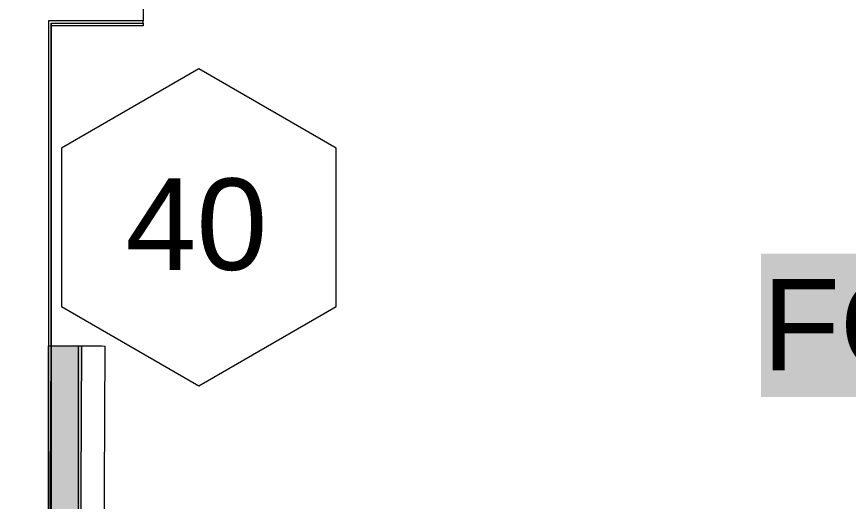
# Model space of a CAD drawing. Header units: inches. Extents: x 0.9 to 36.3, y 0.7 to 23.3.
# Drawn here: x 20.31 to 20.852, y 11.625 to 11.94 of the extents above; entities that cross this region are included whole.
import ezdxf

# ---------------------------------------------------------------- set-up
doc = ezdxf.new("R2010")
doc.units = ezdxf.units.IN
for name, color, linetype, lineweight, true_color in [('Lights', 7, 'Continuous', 15, 0xff0a0a), ('Numbering Lights', 1, 'Continuous', 15, 0xff0000), ('PDF_Geometry', 7, 'Continuous', 9, 0x777777)]:
    doc.layers.add(name, color=color, linetype=linetype, lineweight=lineweight, true_color=true_color)
doc.layers.add('PDF_Solid Fills', color=7, linetype='Continuous', true_color=0xffffff)
doc.layers.add('PDF_Text', color=7, linetype='Continuous')
doc.styles.add('PDF Arial', font='arial.ttf')
doc.styles.get("Standard").update_dxf_attribs({"font": 'arial.ttf'})

msp = doc.modelspace()

# ---------------------------------------------------------------- linework, layer by layer
at = {"layer": 'Lights', "linetype": 'ByBlock'}
for p, q in [((20.33084, 11.35974), (20.33084, 11.72598)), ((20.33084, 11.72598), (20.36546, 11.72598)), ((20.35026, 11.35974), (20.35026, 11.72598))]:
    msp.add_line(p, q, dxfattribs=at)
for points in [[(20.36751, 11.72582), (20.36584, 11.35983), (20.33084, 11.35999), (20.33251, 11.72598)], [(20.35084, 11.3599), (20.35251, 11.72589), (20.33251, 11.72598), (20.33084, 11.35999)]]:
    msp.add_lwpolyline(points, close=True, dxfattribs=at)
msp.add_lwpolyline([(20.35084, 11.3599), (20.35251, 11.72589)], dxfattribs=at)
at = {"layer": 'Lights', "linetype": 'ByBlock', "transparency": 33554559}
msp.add_solid([(20.35084, 11.3599), (20.35251, 11.72589), (20.33084, 11.35999), (20.33251, 11.72598)], dxfattribs=at)
at = {"layer": 'Numbering Lights', "linetype": 'ByBlock', "ltscale": 0.001}
msp.add_lwpolyline([(20.42872, 11.90655), (20.33931, 11.85493), (20.33931, 11.75169), (20.42872, 11.70007), (20.51814, 11.75169), (20.51814, 11.85493)], close=True, dxfattribs=at)
at = {"layer": 'PDF_Geometry', "linetype": 'ByBlock'}
for points in [[(20.26584, 12.44949), (20.33084, 12.44949), (20.33084, 12.35783), (20.33084, 12.16117), (20.33084, 12.03618), (20.35917, 12.03618), (20.3925, 12.03618), (20.3925, 11.93785), (20.38084, 11.93785), (20.33084, 11.93785), (20.33084, 11.14955), (20.55583, 11.14955), (20.5925, 11.14955), (20.5925, 11.10121), (20.56583, 11.10121), (20.33084, 11.10121), (20.33084, 10.6629), (20.23751, 10.6629)], [(20.33251, 11.14955), (20.33251, 11.93618), (20.33251, 11.15121), (20.5925, 11.15121), (20.33084, 11.15121), (20.33084, 11.14955), (20.5925, 11.14955), (20.5925, 11.15121), (20.5925, 11.15288), (20.33251, 11.15288), (20.33251, 11.93451), (20.33251, 11.93618), (20.3925, 11.93618), (20.3925, 11.93785)], [(20.33084, 11.93785), (20.33084, 11.14955)]]:
    msp.add_lwpolyline(points, dxfattribs=at)
msp.add_lwpolyline([(20.33251, 11.93451), (20.33251, 11.93618), (20.3925, 11.93618), (20.3925, 11.93451)], close=True, dxfattribs=at)
at = {"layer": 'PDF_Solid Fills', "linetype": 'ByBlock', "transparency": 33554559}
msp.add_solid([(20.79502, 11.69277), (21.08001, 11.69277), (20.79502, 11.7861), (21.08001, 11.7861)], dxfattribs=at)

# ---------------------------------------------------------------- texts
at = {"layer": 'Numbering Lights', "linetype": 'ByBlock', "ltscale": 0.001}
msp.add_text('40', height=0.05956, dxfattribs=at).set_placement((20.38089, 11.77552))
at = {"layer": 'PDF_Text', "linetype": 'ByBlock', "insert": (20.79586, 11.73944), "char_height": 0.059386, "attachment_point": 4, "style": 'PDF Arial'}
msp.add_mtext('FOYER', dxfattribs=at)

doc.saveas('drawing.dxf')
